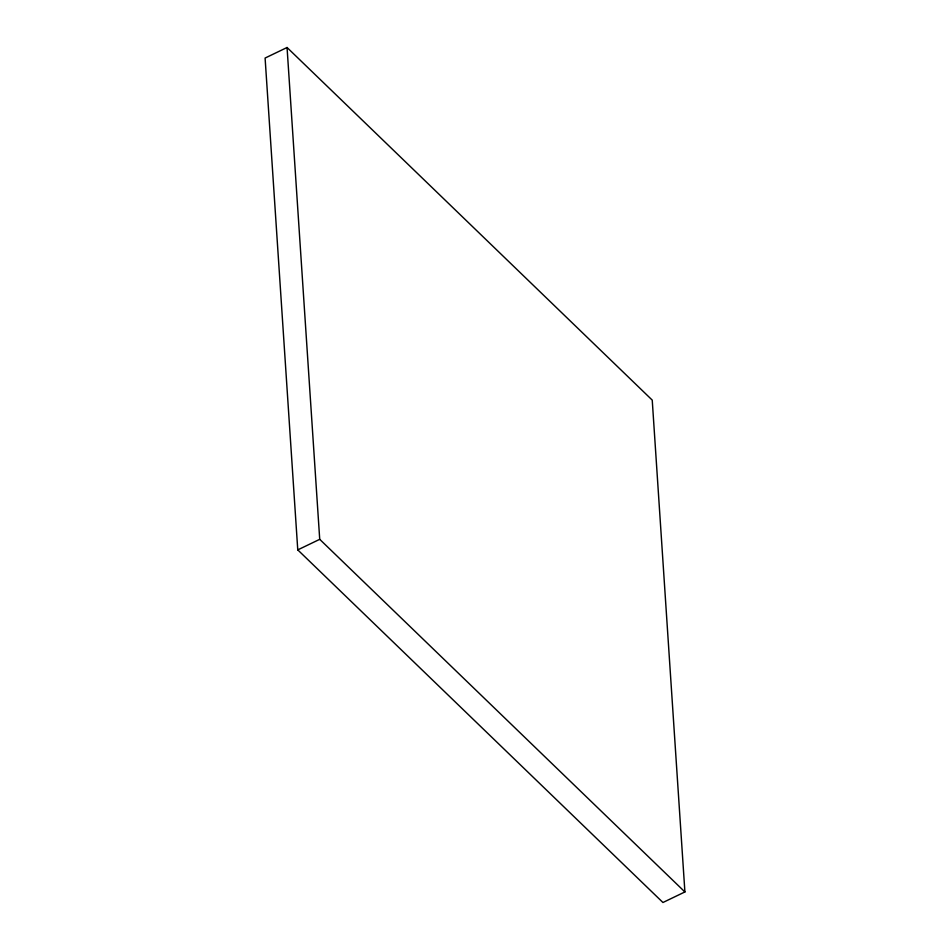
<?xml version="1.0" encoding="UTF-8"?>
<svg xmlns="http://www.w3.org/2000/svg" width="950" height="950" viewBox="0 0 950 950"><rect width="100%" height="100%" fill="white"/><g stroke="black" fill="none" stroke-linecap="round" stroke-linejoin="round"><path stroke-width="1.43" d="M287.054 47.5L265.098 58.057L297.766 549.884L662.946 902.5L684.903 891.943L652.234 400.116L287.054 47.5L319.723 539.327L684.903 891.943M297.766 549.884L319.723 539.327"/></g></svg>
